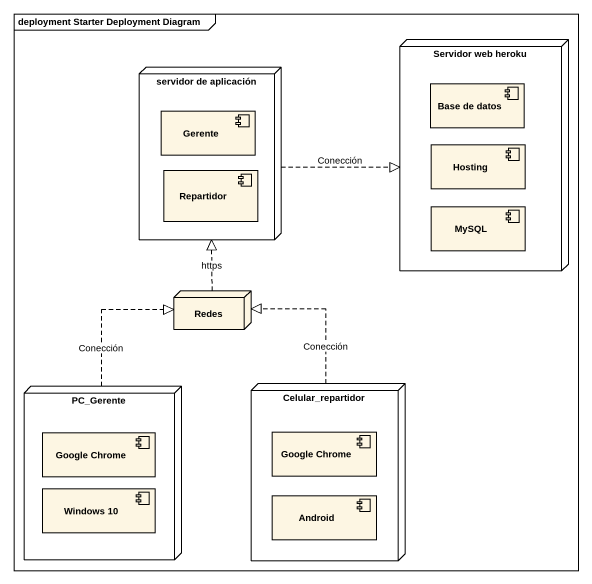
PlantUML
@startuml
mainframe deployment Starter Deployment Diagram
node "Servidor web heroku" as Servidor_web_heroku {
  component "Base de datos" as Base_de_datos
  component Hosting
  component MySQL
}
node "servidor de aplicación" as servidor_de_aplicación {
  component Gerente
  component Repartidor
}
node Redes
node PC_Gerente {
  component "Google Chrome" as Google_Chrome
  component "Windows 10" as Windows_10
}
node Celular_repartidor {
  component "Google Chrome" as Google_Chrome_2
  component Android
}
servidor_de_aplicación .right.|> Servidor_web_heroku : Conección
Redes .up.|> servidor_de_aplicación : https
PC_Gerente .up.|> Redes : Conección
Celular_repartidor .up.|> Redes : Conección
@enduml
